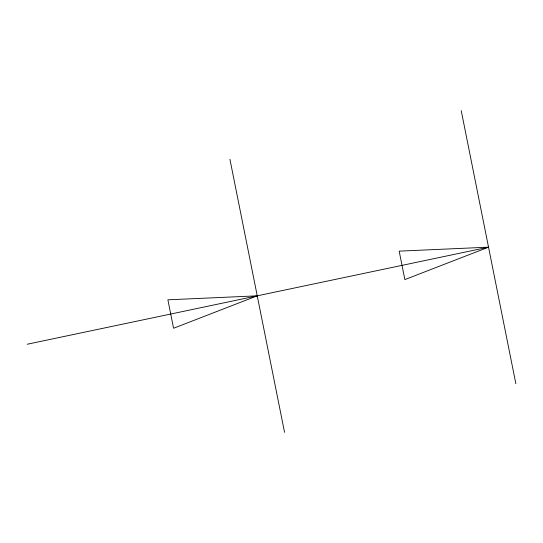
<?xml version="1.0" encoding="UTF-8"?>
<svg xmlns="http://www.w3.org/2000/svg" width="543" height="543" viewBox="0 0 543 543"><rect width="100%" height="100%" fill="white"/><g stroke="black" fill="none" stroke-linecap="round" stroke-linejoin="round"><path stroke-width="0.81" d="M488.53 247.167L404.868 279.591L399.18 251.144L488.53 247.167L27.15 344.248M461.217 110.623L515.85 383.711M229.927 159.289L284.559 432.377M257.239 295.833L173.577 328.257L167.882 299.811L257.239 295.833"/></g></svg>
